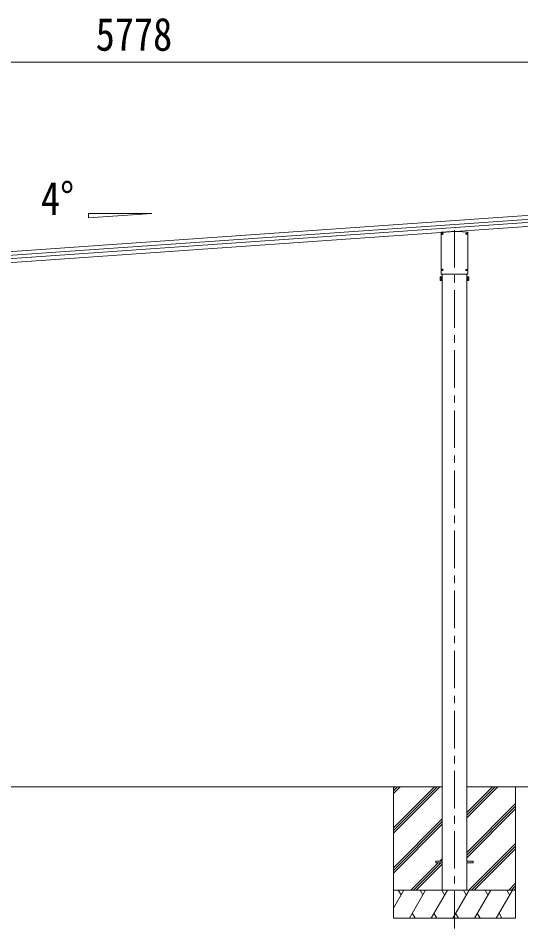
# Model space of a CAD drawing. Units: millimetres at full size; details may follow other scales. Extents: x -11243 to 11243, y -7760 to 7760.
# Drawn here: x 4865 to 7540, y -5141 to -322 of the extents above; entities that cross this region are included whole.
import ezdxf
from ezdxf.enums import TextEntityAlignment as Align

# ---------------------------------------------------------------- set-up
doc = ezdxf.new("R2010")
doc.units = ezdxf.units.MM
doc.header["$LTSCALE"] = 40
for name, pattern in [('CHAIN1', [8, 5, -1, 1, -1]), ('DASHED1', [1.8, 1.2, -0.6]), ('USER1', [13, 10, -1, 1, -1]), ('USER2', [15, 10, -1, 1, -1, 1, -1])]:
    doc.linetypes.add(name, pattern=pattern)
for name, color, linetype, lineweight in [('0-0_0', 7, 'Continuous', 9), ('0-1_本体', 5, 'CHAIN1', 9), ('0-3_ELV2', 4, 'Continuous', 9), ('0-6_OTH_LINE', 6, 'Continuous', 9), ('0-7_SHAPE', 4, 'Continuous', 9)]:
    doc.layers.add(name, color=color, linetype=linetype, lineweight=lineweight)
doc.styles.add('ＭＳ ゴシック', font='')
doc.styles.get('ＭＳ ゴシック').set_extended_font_data('MS Gothic')

msp = doc.modelspace()

# ---------------------------------------------------------------- linework, layer by layer
at = {"layer": '0-0_0'}
for p, q in [((7121.7, -4415.51), (3951.78, -4415.51)), ((6861.7, -4415.51), (6861.7, -5115.5)), ((6861.7, -4634.48), (7080.68, -4415.51)), ((6861.7, -4648.62), (7094.82, -4415.51)), ((6861.7, -4662.77), (7108.96, -4415.51)), ((6861.7, -4450.64), (6896.83, -4415.51)), ((6861.7, -4436.49), (6882.69, -4415.51)), ((6861.7, -4422.35), (6868.55, -4415.51)), ((7251.7, -4581.14), (7417.33, -4415.51)), ((7251.7, -4566.99), (7403.19, -4415.51)), ((7251.7, -4552.85), (7389.05, -4415.51)), ((8402.09, -4415.51), (7251.74, -4415.51)), ((7511.7, -4415.51), (7511.7, -5115.5)), ((7251.7, -4764.98), (7511.7, -4504.98)), ((7251.7, -4779.12), (7511.7, -4519.13)), ((7251.7, -4793.27), (7511.7, -4533.27)), ((6861.7, -4846.61), (7121.7, -4586.62)), ((6861.7, -4860.76), (7121.7, -4600.76)), ((6861.7, -4874.9), (7121.7, -4614.9)), ((7263.31, -4965.51), (7511.7, -4717.12)), ((7277.45, -4965.51), (7511.7, -4731.26)), ((7291.59, -4965.51), (7511.7, -4745.4)), ((7109.44, -4811.01), (7121.7, -4798.75)), ((6954.94, -4965.51), (7100.44, -4820.01)), ((6969.08, -4965.51), (7114.58, -4820.01)), ((6983.23, -4965.51), (7121.7, -4827.03)), ((7475.44, -4965.51), (7511.7, -4929.25)), ((7489.58, -4965.51), (7511.7, -4943.39)), ((7503.73, -4965.51), (7511.7, -4957.53)), ((6861.7, -5062.76), (6917.85, -4965.5)), ((7511.7, -4965.51), (6861.7, -4965.51)), ((6902.85, -4991.49), (6887.85, -4965.5)), ((6946.72, -5115.5), (7033.32, -4965.5)), ((7018.32, -4991.49), (7003.32, -4965.51)), ((7062.19, -5115.5), (7148.79, -4965.51)), ((7133.79, -4991.49), (7118.79, -4965.5)), ((7177.66, -5115.5), (7264.26, -4965.51)), ((7249.26, -4991.49), (7234.26, -4965.5)), ((7293.13, -5115.5), (7379.73, -4965.51)), ((7364.73, -4991.49), (7349.73, -4965.5)), ((7408.6, -5115.5), (7495.2, -4965.51)), ((7465.2, -4965.51), (7480.2, -4991.49)), ((6961.72, -5089.53), (6976.71, -5115.5)), ((7077.19, -5089.52), (7092.19, -5115.5)), ((7192.66, -5089.52), (7207.66, -5115.5)), ((7308.13, -5089.53), (7323.12, -5115.5)), ((7423.6, -5089.53), (7438.59, -5115.5)), ((6861.7, -5115.5), (7511.7, -5115.5))]:
    msp.add_line(p, q, dxfattribs=at)
at = {"layer": '0-0_0', "linetype": 'USER1'}
msp.add_line((7121.74, -4965.51), (7251.74, -4965.51), dxfattribs=at)
at = {"layer": '0-0_0', "linetype": 'DASHED1'}
msp.add_line((7136.7, -4965.51), (7236.7, -4965.51), dxfattribs=at)
at = {"layer": '0-1_本体'}
msp.add_line((7186.74, -1451.13), (7186.74, -5208.89), dxfattribs=at)
at = {"layer": '0-3_ELV2'}
for p, q in [((2703.48, -1714.03), (8282.21, -1323.96)), ((2704.9, -1734.34), (8283.63, -1344.27)), ((8284.83, -1361.48), (2706.11, -1751.58)), ((8286.25, -1381.79), (2707.53, -1771.89)), ((7116.56, -1463.76), (7116.56, -1684.4)), ((7120.5, -1469.92), (7121.6, -1469.9)), ((7120.5, -1470.92), (7121.6, -1470.94)), ((7121.6, -1469.9), (7122.12, -1469.8)), ((7121.6, -1470.94), (7122.12, -1471.04)), ((7122.22, -1469.28), (7122.12, -1469.8)), ((7122.22, -1471.56), (7122.12, -1471.04)), ((7122.24, -1468.18), (7122.22, -1469.28)), ((7122.24, -1472.67), (7122.22, -1471.56)), ((7123.24, -1468.18), (7123.26, -1469.28)), ((7123.24, -1472.67), (7123.26, -1471.56)), ((7123.26, -1469.28), (7123.36, -1469.8)), ((7123.26, -1471.56), (7123.36, -1471.04)), ((7123.88, -1469.9), (7123.36, -1469.8)), ((7123.88, -1470.94), (7123.36, -1471.04)), ((7124.99, -1469.92), (7123.88, -1469.9)), ((7124.99, -1470.92), (7123.88, -1470.94)), ((7171.18, -1458.54), (7171.22, -1459.54)), ((7202.3, -1458.54), (7202.26, -1459.54)), ((7255.53, -1462.26), (7202.3, -1458.54)), ((7248.5, -1469.92), (7249.6, -1469.9)), ((7248.5, -1470.92), (7249.6, -1470.94)), ((7249.6, -1469.9), (7250.12, -1469.8)), ((7249.6, -1470.94), (7250.12, -1471.04)), ((7250.22, -1469.28), (7250.12, -1469.8)), ((7250.22, -1471.56), (7250.12, -1471.04)), ((7250.24, -1468.18), (7250.22, -1469.28)), ((7250.24, -1472.67), (7250.22, -1471.56)), ((7251.24, -1468.18), (7251.26, -1469.28)), ((7251.24, -1472.67), (7251.26, -1471.56)), ((7251.26, -1469.28), (7251.36, -1469.8)), ((7251.26, -1471.56), (7251.36, -1471.04)), ((7251.88, -1469.9), (7251.36, -1469.8)), ((7251.88, -1470.94), (7251.36, -1471.04)), ((7252.99, -1469.92), (7251.88, -1469.9)), ((7252.99, -1470.92), (7251.88, -1470.94)), ((7256.92, -1684.4), (7256.92, -1463.76)), ((7118.06, -1685.9), (7255.42, -1685.9)), ((7120.5, -1662.42), (7121.6, -1662.4)), ((7120.5, -1663.42), (7121.6, -1663.44)), ((7121.6, -1662.4), (7122.12, -1662.3)), ((7121.6, -1663.44), (7122.12, -1663.54)), ((7121.74, -1685.9), (7121.74, -4965.51)), ((7122.22, -1661.78), (7122.12, -1662.3)), ((7122.22, -1664.06), (7122.12, -1663.54)), ((7122.24, -1660.68), (7122.22, -1661.78)), ((7122.24, -1665.17), (7122.22, -1664.06)), ((7123.24, -1660.68), (7123.26, -1661.78)), ((7123.24, -1665.17), (7123.26, -1664.06)), ((7123.26, -1661.78), (7123.36, -1662.3)), ((7123.26, -1664.06), (7123.36, -1663.54)), ((7123.88, -1662.4), (7123.36, -1662.3)), ((7123.88, -1663.44), (7123.36, -1663.54)), ((7124.99, -1662.42), (7123.88, -1662.4)), ((7124.99, -1663.42), (7123.88, -1663.44)), ((7248.5, -1662.48), (7249.6, -1662.46)), ((7248.5, -1663.48), (7249.6, -1663.5)), ((7249.6, -1662.46), (7250.12, -1662.36)), ((7249.6, -1663.5), (7250.12, -1663.6)), ((7250.22, -1661.84), (7250.12, -1662.36)), ((7250.22, -1664.12), (7250.12, -1663.6)), ((7250.24, -1660.73), (7250.22, -1661.84)), ((7250.24, -1665.22), (7250.22, -1664.12)), ((7251.24, -1660.73), (7251.26, -1661.84)), ((7251.24, -1665.22), (7251.26, -1664.12)), ((7251.26, -1661.84), (7251.36, -1662.36)), ((7251.26, -1664.12), (7251.36, -1663.6)), ((7251.88, -1662.46), (7251.36, -1662.36)), ((7251.88, -1663.5), (7251.36, -1663.6)), ((7251.74, -1685.9), (7251.74, -4965.51)), ((7252.99, -1662.48), (7251.88, -1662.46)), ((7252.99, -1663.48), (7251.88, -1663.5)), ((7110.24, -1701.22), (7111, -1699.91)), ((7110.24, -1718.22), (7110.24, -1701.22)), ((7110.24, -1718.22), (7111, -1719.54)), ((7117.24, -1699.91), (7111, -1699.91)), ((7117.24, -1704.81), (7111, -1704.81)), ((7117.24, -1714.63), (7111, -1714.63)), ((7117.24, -1719.54), (7111, -1719.54)), ((7117.24, -1699.91), (7117.24, -1719.54)), ((7119.74, -1700.4), (7117.24, -1700.4)), ((7117.24, -1718.8), (7119.74, -1718.8)), ((7121.74, -1699.1), (7119.74, -1699.1)), ((7251.74, -1699.1), (7253.74, -1699.1)), ((7253.74, -1700.4), (7256.24, -1700.4)), ((7256.24, -1718.8), (7253.74, -1718.8)), ((7256.24, -1699.91), (7256.24, -1719.54)), ((7256.24, -1699.91), (7262.48, -1699.91)), ((7256.24, -1704.81), (7262.48, -1704.81)), ((7256.24, -1714.63), (7262.48, -1714.63)), ((7256.24, -1719.54), (7262.48, -1719.54)), ((7263.24, -1701.22), (7262.48, -1699.91)), ((7263.24, -1718.22), (7262.48, -1719.54)), ((7263.24, -1718.22), (7263.24, -1701.22)), ((7086.7, -4811.01), (7121.7, -4811.01)), ((7286.7, -4811.01), (7251.7, -4811.01))]:
    msp.add_line(p, q, dxfattribs=at)
at = {"layer": '0-3_ELV2', "linetype": 'USER2'}
for p, q in [((7118.34, -1470.42), (7127.14, -1470.42)), ((7122.74, -1474.82), (7122.74, -1466.02)), ((7246.34, -1470.42), (7255.14, -1470.42)), ((7250.74, -1474.82), (7250.74, -1466.02)), ((7118.34, -1662.92), (7127.14, -1662.92)), ((7122.74, -1667.32), (7122.74, -1658.52)), ((7246.34, -1662.98), (7255.14, -1662.98)), ((7250.74, -1667.38), (7250.74, -1658.58))]:
    msp.add_line(p, q, dxfattribs=at)
at = {"layer": '0-3_ELV2'}
for points in [[(7202.3, -1458.54), (7171.18, -1458.54), (7117.95, -1462.26)], [(7119.74, -1699.1), (7119.74, -1720.1), (7121.74, -1720.1)], [(7253.74, -1699.1), (7253.74, -1720.1), (7251.74, -1720.1)], [(7086.7, -4811.01), (7086.7, -4820.01), (7121.7, -4820.01)], [(7286.7, -4811.01), (7286.7, -4820.01), (7251.7, -4820.01)]]:
    msp.add_lwpolyline(points, dxfattribs=at)
for centre in [(7122.74, -1470.42), (7250.74, -1470.42), (7122.74, -1662.92), (7250.74, -1662.98)]:
    msp.add_circle(centre, 4, dxfattribs=at)
for centre, radius, start, end in [((7122.74, -1470.42), 2.3, 167.44414, 192.55586), ((7122.74, -1470.42), 2.3, 77.44414, 102.55586), ((7122.74, -1470.42), 2.3, 257.44414, 282.55586), ((7122.74, -1470.42), 2.3, 347.44414, 12.55586), ((7250.74, -1470.42), 2.3, 167.44414, 192.55586), ((7250.74, -1470.42), 2.3, 77.44414, 102.55586), ((7250.74, -1470.42), 2.3, 257.44414, 282.55586), ((7250.74, -1470.42), 2.3, 347.44414, 12.55586), ((7122.74, -1662.92), 2.3, 167.44414, 192.55586), ((7122.74, -1662.92), 2.3, 77.44414, 102.55586), ((7122.74, -1662.92), 2.3, 257.44414, 282.55586), ((7122.74, -1662.92), 2.3, 347.44414, 12.55586), ((7250.74, -1662.98), 2.3, 167.44414, 192.55586), ((7250.74, -1662.98), 2.3, 77.44414, 102.55586), ((7250.74, -1662.98), 2.3, 257.44414, 282.55586), ((7250.74, -1662.98), 2.3, 347.44414, 12.55586), ((7114.59, -1702.36), 4.34, 145.61575, 214.38425), ((7126.48, -1709.72), 16.24, 162.41205, 197.58795), ((7114.59, -1717.08), 4.34, 145.61575, 214.38425), ((7247, -1709.72), 16.24, 342.41205, 17.58795), ((7258.9, -1702.36), 4.34, 325.61575, 34.38425), ((7258.9, -1717.08), 4.34, 325.61575, 34.38425)]:
    msp.add_arc(centre, radius, start, end, dxfattribs=at)
for centre, major_axis, ratio, start_param, end_param in [((7118.06, -1463.76), (1.02, 1.1), 0.998844, 0.8220427, 2.31955), ((7255.42, -1463.76), (-1.02, 1.1), 0.998844, 3.9636353, 5.4611426), ((7118.06, -1684.4), (1.06, -1.06), 0.998765, 3.9288543, 5.4959237), ((7255.42, -1684.4), (1.06, 1.06), 0.998765, 3.9288543, 5.4959237)]:
    msp.add_ellipse(centre, major_axis=major_axis, ratio=ratio, start_param=start_param, end_param=end_param, dxfattribs=at)
at = {"layer": '0-6_OTH_LINE'}
msp.add_line((8366.78, -556.81), (2588.78, -556.81), dxfattribs=at)
at = {"layer": '0-7_SHAPE'}
for p, q in [((5239.82, -1361.96), (5575.82, -1361.96)), ((5239.82, -1385.45), (5239.82, -1361.96)), ((5575.82, -1361.96), (5239.82, -1385.45))]:
    msp.add_line(p, q, dxfattribs=at)

# ---------------------------------------------------------------- texts
at = {"layer": '0-6_OTH_LINE', "color": 7, "style": 'ＭＳ ゴシック', "width": 0.85}
msp.add_text('5778', height=176, dxfattribs=at).set_placement((5277.78, -548.81), align=Align.BOTTOM_LEFT)
at = {"layer": '0-7_SHAPE', "color": 7, "style": 'ＭＳ ゴシック', "width": 0.85}
msp.add_text('4°', height=176, dxfattribs=at).set_placement((4986.37, -1423.17), align=Align.BOTTOM_LEFT)

doc.saveas('drawing.dxf')
